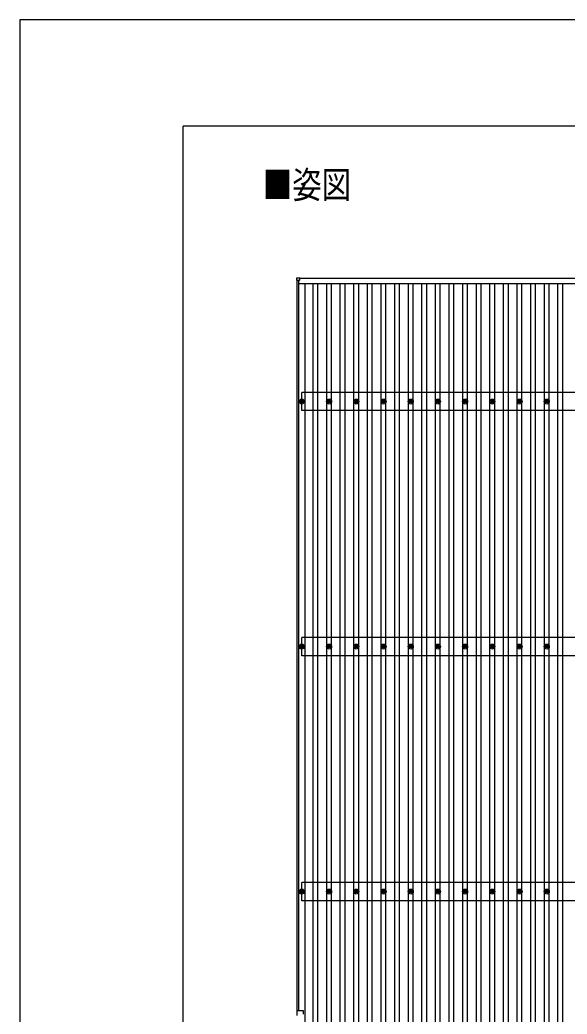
# Model space of a CAD drawing. Units: millimetres, scale not verified. Extents: x -16820 to 16820, y -11880 to 11880.
# Drawn here: x -16820 to -12797, y 4577 to 11880 of the extents above; entities that cross this region are included whole.
import ezdxf
from ezdxf.enums import TextEntityAlignment as Align

# ---------------------------------------------------------------- set-up
doc = ezdxf.new("R2010")
doc.units = ezdxf.units.MM
doc.header["$LTSCALE"] = 50
for name, color, linetype in [('0-2_USER1', 3, 'Continuous'), ('0-5_YKK_13', 4, 'Continuous'), ('0-6_YKK_A1', 4, 'Continuous'), ('0-8_YKK_ZWAK', 7, 'Continuous')]:
    doc.layers.add(name, color=color, linetype=linetype)
doc.styles.add('ＭＳ ゴシック', font='')
doc.styles.get('ＭＳ ゴシック').set_extended_font_data('MS Gothic')

msp = doc.modelspace()

# ---------------------------------------------------------------- linework, layer by layer
at = {"layer": '0-5_YKK_13'}
for p, q in [((-14785.22, 9967.42), (-14785.22, 9985.42)), ((-14784.22, 9986.42), (-14766.22, 9986.42)), ((-14766.22, 9966.42), (-14784.22, 9966.42)), ((-14765.22, 9985.42), (-14765.22, 9967.42)), ((-14756.92, 9078.45), (-14752.5, 9078.45)), ((-14756.92, 9074.95), (-14752.5, 9074.95)), ((-14748.67, 9086.69), (-14748.67, 9082.28)), ((-14748.67, 9071.11), (-14748.67, 9066.7)), ((-14745.17, 9086.69), (-14745.17, 9082.28)), ((-14745.17, 9071.11), (-14745.17, 9066.7)), ((-14741.34, 9078.45), (-14736.92, 9078.45)), ((-14741.34, 9074.95), (-14736.92, 9074.95)), ((-14556.92, 9078.45), (-14552.5, 9078.45)), ((-14556.92, 9074.95), (-14552.5, 9074.95)), ((-14548.67, 9086.69), (-14548.67, 9082.28)), ((-14548.67, 9071.11), (-14548.67, 9066.7)), ((-14545.17, 9086.69), (-14545.17, 9082.28)), ((-14545.17, 9071.11), (-14545.17, 9066.7)), ((-14541.34, 9078.45), (-14536.92, 9078.45)), ((-14541.34, 9074.95), (-14536.92, 9074.95)), ((-14356.92, 9078.45), (-14352.5, 9078.45)), ((-14356.92, 9074.95), (-14352.5, 9074.95)), ((-14348.67, 9086.69), (-14348.67, 9082.28)), ((-14348.67, 9071.11), (-14348.67, 9066.7)), ((-14345.17, 9086.69), (-14345.17, 9082.28)), ((-14345.17, 9071.11), (-14345.17, 9066.7)), ((-14341.34, 9078.45), (-14336.92, 9078.45)), ((-14341.34, 9074.95), (-14336.92, 9074.95)), ((-14156.92, 9078.45), (-14152.5, 9078.45)), ((-14156.92, 9074.95), (-14152.5, 9074.95)), ((-14148.67, 9086.69), (-14148.67, 9082.28)), ((-14148.67, 9071.11), (-14148.67, 9066.7)), ((-14145.17, 9086.69), (-14145.17, 9082.28)), ((-14145.17, 9071.11), (-14145.17, 9066.7)), ((-14141.34, 9078.45), (-14136.92, 9078.45)), ((-14141.34, 9074.95), (-14136.92, 9074.95)), ((-13956.92, 9078.45), (-13952.5, 9078.45)), ((-13956.92, 9074.95), (-13952.5, 9074.95)), ((-13948.67, 9086.69), (-13948.67, 9082.28)), ((-13948.67, 9071.11), (-13948.67, 9066.7)), ((-13945.17, 9086.69), (-13945.17, 9082.28)), ((-13945.17, 9071.11), (-13945.17, 9066.7)), ((-13941.34, 9078.45), (-13936.92, 9078.45)), ((-13941.34, 9074.95), (-13936.92, 9074.95)), ((-13756.92, 9078.45), (-13752.5, 9078.45)), ((-13756.92, 9074.95), (-13752.5, 9074.95)), ((-13748.67, 9086.69), (-13748.67, 9082.28)), ((-13748.67, 9071.11), (-13748.67, 9066.7)), ((-13745.17, 9086.69), (-13745.17, 9082.28)), ((-13745.17, 9071.11), (-13745.17, 9066.7)), ((-13741.34, 9078.45), (-13736.92, 9078.45)), ((-13741.34, 9074.95), (-13736.92, 9074.95)), ((-13556.92, 9078.45), (-13552.5, 9078.45)), ((-13556.92, 9074.95), (-13552.5, 9074.95)), ((-13548.67, 9086.69), (-13548.67, 9082.28)), ((-13548.67, 9071.11), (-13548.67, 9066.7)), ((-13545.17, 9086.69), (-13545.17, 9082.28)), ((-13545.17, 9071.11), (-13545.17, 9066.7)), ((-13541.34, 9078.45), (-13536.92, 9078.45)), ((-13541.34, 9074.95), (-13536.92, 9074.95)), ((-13356.92, 9078.45), (-13352.5, 9078.45)), ((-13356.92, 9074.95), (-13352.5, 9074.95)), ((-13348.67, 9086.69), (-13348.67, 9082.28)), ((-13348.67, 9071.11), (-13348.67, 9066.7)), ((-13345.17, 9086.69), (-13345.17, 9082.28)), ((-13345.17, 9071.11), (-13345.17, 9066.7)), ((-13341.34, 9078.45), (-13336.92, 9078.45)), ((-13341.34, 9074.95), (-13336.92, 9074.95)), ((-13156.92, 9078.45), (-13152.5, 9078.45)), ((-13156.92, 9074.95), (-13152.5, 9074.95)), ((-13148.67, 9086.69), (-13148.67, 9082.28)), ((-13148.67, 9071.11), (-13148.67, 9066.7)), ((-13145.17, 9086.69), (-13145.17, 9082.28)), ((-13145.17, 9071.11), (-13145.17, 9066.7)), ((-13141.34, 9078.45), (-13136.92, 9078.45)), ((-13141.34, 9074.95), (-13136.92, 9074.95)), ((-12956.92, 9078.45), (-12952.5, 9078.45)), ((-12956.92, 9074.95), (-12952.5, 9074.95)), ((-12948.67, 9086.69), (-12948.67, 9082.28)), ((-12948.67, 9071.11), (-12948.67, 9066.7)), ((-12945.17, 9086.69), (-12945.17, 9082.28)), ((-12945.17, 9071.11), (-12945.17, 9066.7)), ((-12941.34, 9078.45), (-12936.92, 9078.45)), ((-12941.34, 9074.95), (-12936.92, 9074.95)), ((-14756.92, 7278.45), (-14752.5, 7278.45)), ((-14756.92, 7274.95), (-14752.5, 7274.95)), ((-14748.67, 7286.69), (-14748.67, 7282.28)), ((-14748.67, 7271.11), (-14748.67, 7266.7)), ((-14745.17, 7286.69), (-14745.17, 7282.28)), ((-14745.17, 7271.11), (-14745.17, 7266.7)), ((-14741.34, 7278.45), (-14736.92, 7278.45)), ((-14741.34, 7274.95), (-14736.92, 7274.95)), ((-14556.92, 7278.45), (-14552.5, 7278.45)), ((-14556.92, 7274.95), (-14552.5, 7274.95)), ((-14548.67, 7286.69), (-14548.67, 7282.28)), ((-14548.67, 7271.11), (-14548.67, 7266.7)), ((-14545.17, 7286.69), (-14545.17, 7282.28)), ((-14545.17, 7271.11), (-14545.17, 7266.7)), ((-14541.34, 7278.45), (-14536.92, 7278.45)), ((-14541.34, 7274.95), (-14536.92, 7274.95)), ((-14356.92, 7278.45), (-14352.5, 7278.45)), ((-14356.92, 7274.95), (-14352.5, 7274.95)), ((-14348.67, 7286.69), (-14348.67, 7282.28)), ((-14348.67, 7271.11), (-14348.67, 7266.7)), ((-14345.17, 7286.69), (-14345.17, 7282.28)), ((-14345.17, 7271.11), (-14345.17, 7266.7)), ((-14341.34, 7278.45), (-14336.92, 7278.45)), ((-14341.34, 7274.95), (-14336.92, 7274.95)), ((-14156.92, 7278.45), (-14152.5, 7278.45)), ((-14156.92, 7274.95), (-14152.5, 7274.95)), ((-14148.67, 7286.69), (-14148.67, 7282.28)), ((-14148.67, 7271.11), (-14148.67, 7266.7)), ((-14145.17, 7286.69), (-14145.17, 7282.28)), ((-14145.17, 7271.11), (-14145.17, 7266.7)), ((-14141.34, 7278.45), (-14136.92, 7278.45)), ((-14141.34, 7274.95), (-14136.92, 7274.95)), ((-13956.92, 7278.45), (-13952.5, 7278.45)), ((-13956.92, 7274.95), (-13952.5, 7274.95)), ((-13948.67, 7286.69), (-13948.67, 7282.28)), ((-13948.67, 7271.11), (-13948.67, 7266.7)), ((-13945.17, 7286.69), (-13945.17, 7282.28)), ((-13945.17, 7271.11), (-13945.17, 7266.7)), ((-13941.34, 7278.45), (-13936.92, 7278.45)), ((-13941.34, 7274.95), (-13936.92, 7274.95)), ((-13756.92, 7278.45), (-13752.5, 7278.45)), ((-13756.92, 7274.95), (-13752.5, 7274.95)), ((-13748.67, 7286.69), (-13748.67, 7282.28)), ((-13748.67, 7271.11), (-13748.67, 7266.7)), ((-13745.17, 7286.69), (-13745.17, 7282.28)), ((-13745.17, 7271.11), (-13745.17, 7266.7)), ((-13741.34, 7278.45), (-13736.92, 7278.45)), ((-13741.34, 7274.95), (-13736.92, 7274.95)), ((-13556.92, 7278.45), (-13552.5, 7278.45)), ((-13556.92, 7274.95), (-13552.5, 7274.95)), ((-13548.67, 7286.69), (-13548.67, 7282.28)), ((-13548.67, 7271.11), (-13548.67, 7266.7)), ((-13545.17, 7286.69), (-13545.17, 7282.28)), ((-13545.17, 7271.11), (-13545.17, 7266.7)), ((-13541.34, 7278.45), (-13536.92, 7278.45)), ((-13541.34, 7274.95), (-13536.92, 7274.95)), ((-13356.92, 7278.45), (-13352.5, 7278.45)), ((-13356.92, 7274.95), (-13352.5, 7274.95)), ((-13348.67, 7286.69), (-13348.67, 7282.28)), ((-13348.67, 7271.11), (-13348.67, 7266.7)), ((-13345.17, 7286.69), (-13345.17, 7282.28)), ((-13345.17, 7271.11), (-13345.17, 7266.7)), ((-13341.34, 7278.45), (-13336.92, 7278.45)), ((-13341.34, 7274.95), (-13336.92, 7274.95)), ((-13156.92, 7278.45), (-13152.5, 7278.45)), ((-13156.92, 7274.95), (-13152.5, 7274.95)), ((-13148.67, 7286.69), (-13148.67, 7282.28)), ((-13148.67, 7271.11), (-13148.67, 7266.7)), ((-13145.17, 7286.69), (-13145.17, 7282.28)), ((-13145.17, 7271.11), (-13145.17, 7266.7)), ((-13141.34, 7278.45), (-13136.92, 7278.45)), ((-13141.34, 7274.95), (-13136.92, 7274.95)), ((-12956.92, 7278.45), (-12952.5, 7278.45)), ((-12956.92, 7274.95), (-12952.5, 7274.95)), ((-12948.67, 7286.69), (-12948.67, 7282.28)), ((-12948.67, 7271.11), (-12948.67, 7266.7)), ((-12945.17, 7286.69), (-12945.17, 7282.28)), ((-12945.17, 7271.11), (-12945.17, 7266.7)), ((-12941.34, 7278.45), (-12936.92, 7278.45)), ((-12941.34, 7274.95), (-12936.92, 7274.95)), ((-14756.92, 5478.67), (-14752.5, 5478.67)), ((-14748.67, 5486.92), (-14748.67, 5482.5)), ((-14745.17, 5486.92), (-14745.17, 5482.5)), ((-14741.34, 5478.67), (-14736.92, 5478.67)), ((-14556.92, 5478.67), (-14552.5, 5478.67)), ((-14548.67, 5486.92), (-14548.67, 5482.5)), ((-14545.17, 5486.92), (-14545.17, 5482.5)), ((-14541.34, 5478.67), (-14536.92, 5478.67)), ((-14356.92, 5478.67), (-14352.5, 5478.67)), ((-14348.67, 5486.92), (-14348.67, 5482.5)), ((-14345.17, 5486.92), (-14345.17, 5482.5)), ((-14341.34, 5478.67), (-14336.92, 5478.67)), ((-14156.92, 5478.67), (-14152.5, 5478.67)), ((-14148.67, 5486.92), (-14148.67, 5482.5)), ((-14145.17, 5486.92), (-14145.17, 5482.5)), ((-14141.34, 5478.67), (-14136.92, 5478.67)), ((-13956.92, 5478.67), (-13952.5, 5478.67)), ((-13948.67, 5486.92), (-13948.67, 5482.5)), ((-13945.17, 5486.92), (-13945.17, 5482.5)), ((-13941.34, 5478.67), (-13936.92, 5478.67)), ((-13756.92, 5478.67), (-13752.5, 5478.67)), ((-13748.67, 5486.92), (-13748.67, 5482.5)), ((-13745.17, 5486.92), (-13745.17, 5482.5)), ((-13741.34, 5478.67), (-13736.92, 5478.67)), ((-13556.92, 5478.67), (-13552.5, 5478.67)), ((-13548.67, 5486.92), (-13548.67, 5482.5)), ((-13545.17, 5486.92), (-13545.17, 5482.5)), ((-13541.34, 5478.67), (-13536.92, 5478.67)), ((-13356.92, 5478.67), (-13352.5, 5478.67)), ((-13348.67, 5486.92), (-13348.67, 5482.5)), ((-13345.17, 5486.92), (-13345.17, 5482.5)), ((-13341.34, 5478.67), (-13336.92, 5478.67)), ((-13156.92, 5478.67), (-13152.5, 5478.67)), ((-13148.67, 5486.92), (-13148.67, 5482.5)), ((-13145.17, 5486.92), (-13145.17, 5482.5)), ((-13141.34, 5478.67), (-13136.92, 5478.67)), ((-12956.92, 5478.67), (-12952.5, 5478.67)), ((-12948.67, 5486.92), (-12948.67, 5482.5)), ((-12945.17, 5486.92), (-12945.17, 5482.5)), ((-12941.34, 5478.67), (-12936.92, 5478.67)), ((-14756.92, 5475.17), (-14752.5, 5475.17)), ((-14748.67, 5471.34), (-14748.67, 5466.92)), ((-14745.17, 5471.34), (-14745.17, 5466.92)), ((-14741.34, 5475.17), (-14736.92, 5475.17)), ((-14556.92, 5475.17), (-14552.5, 5475.17)), ((-14548.67, 5471.34), (-14548.67, 5466.92)), ((-14545.17, 5471.34), (-14545.17, 5466.92)), ((-14541.34, 5475.17), (-14536.92, 5475.17)), ((-14356.92, 5475.17), (-14352.5, 5475.17)), ((-14348.67, 5471.34), (-14348.67, 5466.92)), ((-14345.17, 5471.34), (-14345.17, 5466.92)), ((-14341.34, 5475.17), (-14336.92, 5475.17)), ((-14156.92, 5475.17), (-14152.5, 5475.17)), ((-14148.67, 5471.34), (-14148.67, 5466.92)), ((-14145.17, 5471.34), (-14145.17, 5466.92)), ((-14141.34, 5475.17), (-14136.92, 5475.17)), ((-13956.92, 5475.17), (-13952.5, 5475.17)), ((-13948.67, 5471.34), (-13948.67, 5466.92)), ((-13945.17, 5471.34), (-13945.17, 5466.92)), ((-13941.34, 5475.17), (-13936.92, 5475.17)), ((-13756.92, 5475.17), (-13752.5, 5475.17)), ((-13748.67, 5471.34), (-13748.67, 5466.92)), ((-13745.17, 5471.34), (-13745.17, 5466.92)), ((-13741.34, 5475.17), (-13736.92, 5475.17)), ((-13556.92, 5475.17), (-13552.5, 5475.17)), ((-13548.67, 5471.34), (-13548.67, 5466.92)), ((-13545.17, 5471.34), (-13545.17, 5466.92)), ((-13541.34, 5475.17), (-13536.92, 5475.17)), ((-13356.92, 5475.17), (-13352.5, 5475.17)), ((-13348.67, 5471.34), (-13348.67, 5466.92)), ((-13345.17, 5471.34), (-13345.17, 5466.92)), ((-13341.34, 5475.17), (-13336.92, 5475.17)), ((-13156.92, 5475.17), (-13152.5, 5475.17)), ((-13148.67, 5471.34), (-13148.67, 5466.92)), ((-13145.17, 5471.34), (-13145.17, 5466.92)), ((-13141.34, 5475.17), (-13136.92, 5475.17)), ((-12956.92, 5475.17), (-12952.5, 5475.17)), ((-12948.67, 5471.34), (-12948.67, 5466.92)), ((-12945.17, 5471.34), (-12945.17, 5466.92)), ((-12941.34, 5475.17), (-12936.92, 5475.17)), ((-14758.32, 4601.64), (-14779.92, 4601.64)), ((-14734.92, 4601.64), (-14757.52, 4601.64)), ((-14782.42, 4566.64), (-14782.42, 4586.64)), ((-14780.92, 4586.64), (-14782.42, 4586.64)), ((-14780.92, 4586.64), (-14780.92, 4600.64)), ((-14733.92, 4577.04), (-14733.92, 4600.64))]:
    msp.add_line(p, q, dxfattribs=at)
for centre, radius in [((-14746.92, 9076.7), 18.25), ((-14746.92, 9076.7), 10.15), ((-14746.92, 9076.7), 5.85), ((-14746.92, 9076.7), 5.25), ((-14546.92, 9076.7), 18.25), ((-14546.92, 9076.7), 10.15), ((-14546.92, 9076.7), 5.85), ((-14546.92, 9076.7), 5.25), ((-14346.92, 9076.7), 18.25), ((-14346.92, 9076.7), 10.15), ((-14346.92, 9076.7), 5.85), ((-14346.92, 9076.7), 5.25), ((-14146.92, 9076.7), 18.25), ((-14146.92, 9076.7), 10.15), ((-14146.92, 9076.7), 5.85), ((-14146.92, 9076.7), 5.25), ((-13946.92, 9076.7), 18.25), ((-13946.92, 9076.7), 10.15), ((-13946.92, 9076.7), 5.85), ((-13946.92, 9076.7), 5.25), ((-13746.92, 9076.7), 18.25), ((-13746.92, 9076.7), 10.15), ((-13746.92, 9076.7), 5.85), ((-13746.92, 9076.7), 5.25), ((-13546.92, 9076.7), 18.25), ((-13546.92, 9076.7), 10.15), ((-13546.92, 9076.7), 5.85), ((-13546.92, 9076.7), 5.25), ((-13346.92, 9076.7), 18.25), ((-13346.92, 9076.7), 10.15), ((-13346.92, 9076.7), 5.85), ((-13346.92, 9076.7), 5.25), ((-13146.92, 9076.7), 18.25), ((-13146.92, 9076.7), 10.15), ((-13146.92, 9076.7), 5.85), ((-13146.92, 9076.7), 5.25), ((-12946.92, 9076.7), 18.25), ((-12946.92, 9076.7), 10.15), ((-12946.92, 9076.7), 5.85), ((-12946.92, 9076.7), 5.25), ((-14746.92, 7276.7), 18.25), ((-14746.92, 7276.7), 10.15), ((-14746.92, 7276.7), 5.85), ((-14746.92, 7276.7), 5.25), ((-14546.92, 7276.7), 18.25), ((-14546.92, 7276.7), 10.15), ((-14546.92, 7276.7), 5.85), ((-14546.92, 7276.7), 5.25), ((-14346.92, 7276.7), 18.25), ((-14346.92, 7276.7), 10.15), ((-14346.92, 7276.7), 5.85), ((-14346.92, 7276.7), 5.25), ((-14146.92, 7276.7), 18.25), ((-14146.92, 7276.7), 10.15), ((-14146.92, 7276.7), 5.85), ((-14146.92, 7276.7), 5.25), ((-13946.92, 7276.7), 18.25), ((-13946.92, 7276.7), 10.15), ((-13946.92, 7276.7), 5.85), ((-13946.92, 7276.7), 5.25), ((-13746.92, 7276.7), 18.25), ((-13746.92, 7276.7), 10.15), ((-13746.92, 7276.7), 5.85), ((-13746.92, 7276.7), 5.25), ((-13546.92, 7276.7), 18.25), ((-13546.92, 7276.7), 10.15), ((-13546.92, 7276.7), 5.85), ((-13546.92, 7276.7), 5.25), ((-13346.92, 7276.7), 18.25), ((-13346.92, 7276.7), 10.15), ((-13346.92, 7276.7), 5.85), ((-13346.92, 7276.7), 5.25), ((-13146.92, 7276.7), 18.25), ((-13146.92, 7276.7), 10.15), ((-13146.92, 7276.7), 5.85), ((-13146.92, 7276.7), 5.25), ((-12946.92, 7276.7), 18.25), ((-12946.92, 7276.7), 10.15), ((-12946.92, 7276.7), 5.85), ((-12946.92, 7276.7), 5.25), ((-14746.92, 5476.92), 18.25), ((-14746.92, 5476.92), 10.15), ((-14746.92, 5476.92), 5.85), ((-14746.92, 5476.92), 5.25), ((-14546.92, 5476.92), 18.25), ((-14546.92, 5476.92), 10.15), ((-14546.92, 5476.92), 5.85), ((-14546.92, 5476.92), 5.25), ((-14346.92, 5476.92), 18.25), ((-14346.92, 5476.92), 10.15), ((-14346.92, 5476.92), 5.85), ((-14346.92, 5476.92), 5.25), ((-14146.92, 5476.92), 18.25), ((-14146.92, 5476.92), 10.15), ((-14146.92, 5476.92), 5.85), ((-14146.92, 5476.92), 5.25), ((-13946.92, 5476.92), 18.25), ((-13946.92, 5476.92), 10.15), ((-13946.92, 5476.92), 5.85), ((-13946.92, 5476.92), 5.25), ((-13746.92, 5476.92), 18.25), ((-13746.92, 5476.92), 10.15), ((-13746.92, 5476.92), 5.85), ((-13746.92, 5476.92), 5.25), ((-13546.92, 5476.92), 18.25), ((-13546.92, 5476.92), 10.15), ((-13546.92, 5476.92), 5.85), ((-13546.92, 5476.92), 5.25), ((-13346.92, 5476.92), 18.25), ((-13346.92, 5476.92), 10.15), ((-13346.92, 5476.92), 5.85), ((-13346.92, 5476.92), 5.25), ((-13146.92, 5476.92), 18.25), ((-13146.92, 5476.92), 10.15), ((-13146.92, 5476.92), 5.85), ((-13146.92, 5476.92), 5.25), ((-12946.92, 5476.92), 18.25), ((-12946.92, 5476.92), 10.15), ((-12946.92, 5476.92), 5.85), ((-12946.92, 5476.92), 5.25)]:
    msp.add_circle(centre, radius, dxfattribs=at)
for centre, radius, start, end in [((-14784.22, 9985.42), 1, 90, 180), ((-14784.22, 9967.42), 1, 180, 270), ((-14766.22, 9985.42), 1, 0, 90), ((-14766.22, 9967.42), 1, 270, 0), ((-14779.92, 4600.64), 1, 90, 180), ((-14757.92, 4601.94), 0.5, 216.8699, 323.1301), ((-14734.92, 4600.64), 1, 0, 90)]:
    msp.add_arc(centre, radius, start, end, dxfattribs=at)
at = {"layer": '0-6_YKK_A1'}
for p, q in [((-14781.92, 4586.64), (-14781.92, 9966.42)), ((-14769.92, 4601.64), (-14769.92, 9966.42)), ((-14769.92, 9943.06), (-9323.92, 9943.06)), ((-14765.22, 9983.12), (-9328.62, 9983.12)), ((-9328.62, 9981.07), (-14765.22, 9981.07)), ((-14721.92, -789.91), (-14721.92, 9943.06)), ((-14664.42, -789.91), (-14664.42, 9943.06)), ((-14629.42, -789.91), (-14629.42, 9943.06)), ((-14564.42, 9081.87), (-14564.42, 9943.06)), ((-14529.42, 9081.87), (-14529.42, 9943.06)), ((-14464.42, -789.91), (-14464.42, 9943.06)), ((-14429.42, -789.91), (-14429.42, 9943.06)), ((-14364.42, 9081.87), (-14364.42, 9943.06)), ((-14329.42, 9081.87), (-14329.42, 9943.06)), ((-14264.42, -789.91), (-14264.42, 9943.06)), ((-14229.42, -789.91), (-14229.42, 9943.06)), ((-14164.42, 9081.87), (-14164.42, 9943.06)), ((-14129.42, 9081.87), (-14129.42, 9943.06)), ((-14064.42, -789.91), (-14064.42, 9943.06)), ((-14029.42, -789.91), (-14029.42, 9943.06)), ((-13964.42, 9081.87), (-13964.42, 9943.06)), ((-13929.42, 9081.87), (-13929.42, 9943.06)), ((-13864.42, -789.91), (-13864.42, 9943.06)), ((-13829.42, -789.91), (-13829.42, 9943.06)), ((-13764.42, 9081.87), (-13764.42, 9943.06)), ((-13729.42, 9081.87), (-13729.42, 9943.06)), ((-13664.42, -789.91), (-13664.42, 9943.06)), ((-13629.42, -789.91), (-13629.42, 9943.06)), ((-13564.42, 9081.87), (-13564.42, 9943.06)), ((-13529.42, 9081.87), (-13529.42, 9943.06)), ((-13464.42, -789.91), (-13464.42, 9943.06)), ((-13429.42, -789.91), (-13429.42, 9943.06)), ((-13364.42, 9081.87), (-13364.42, 9943.06)), ((-13329.42, 9081.87), (-13329.42, 9943.06)), ((-13264.42, -789.91), (-13264.42, 9943.06)), ((-13229.42, -789.91), (-13229.42, 9943.06)), ((-13164.42, 9081.87), (-13164.42, 9943.06)), ((-13129.42, 9081.87), (-13129.42, 9943.06)), ((-13064.42, -789.91), (-13064.42, 9943.06)), ((-13029.42, -789.91), (-13029.42, 9943.06)), ((-12964.42, 9081.87), (-12964.42, 9943.06)), ((-12929.42, 9081.87), (-12929.42, 9943.06)), ((-12864.42, -789.91), (-12864.42, 9943.06)), ((-12829.42, -789.91), (-12829.42, 9943.06)), ((-9346.92, 9143.7), (-14746.92, 9143.7)), ((-14746.92, 9009.7), (-14746.92, 9143.7)), ((-14564.42, 7281.87), (-14564.42, 9071.52)), ((-14529.42, 7281.87), (-14529.42, 9071.52)), ((-14364.42, 7281.87), (-14364.42, 9071.52)), ((-14329.42, 7281.87), (-14329.42, 9071.52)), ((-14164.42, 7281.87), (-14164.42, 9071.52)), ((-14129.42, 7281.87), (-14129.42, 9071.52)), ((-13964.42, 7281.87), (-13964.42, 9071.52)), ((-13929.42, 7281.87), (-13929.42, 9071.52)), ((-13764.42, 7281.87), (-13764.42, 9071.52)), ((-13729.42, 7281.87), (-13729.42, 9071.52)), ((-13564.42, 7281.87), (-13564.42, 9071.52)), ((-13529.42, 7281.87), (-13529.42, 9071.52)), ((-13364.42, 7281.87), (-13364.42, 9071.52)), ((-13329.42, 7281.87), (-13329.42, 9071.52)), ((-13164.42, 7281.87), (-13164.42, 9071.52)), ((-13129.42, 7281.87), (-13129.42, 9071.52)), ((-12964.42, 7281.87), (-12964.42, 9071.52)), ((-12929.42, 7281.87), (-12929.42, 9071.52)), ((-9346.92, 9009.7), (-14746.92, 9009.7)), ((-9346.92, 7343.7), (-14746.92, 7343.7)), ((-14746.92, 7209.7), (-14746.92, 7343.7)), ((-14564.42, 5482.1), (-14564.42, 7271.52)), ((-14529.42, 5482.1), (-14529.42, 7271.52)), ((-14364.42, 5482.1), (-14364.42, 7271.52)), ((-14329.42, 5482.1), (-14329.42, 7271.52)), ((-14164.42, 5482.1), (-14164.42, 7271.52)), ((-14129.42, 5482.1), (-14129.42, 7271.52)), ((-13964.42, 5482.1), (-13964.42, 7271.52)), ((-13929.42, 5482.1), (-13929.42, 7271.52)), ((-13764.42, 5482.1), (-13764.42, 7271.52)), ((-13729.42, 5482.1), (-13729.42, 7271.52)), ((-13564.42, 5482.1), (-13564.42, 7271.52)), ((-13529.42, 5482.1), (-13529.42, 7271.52)), ((-13364.42, 5482.1), (-13364.42, 7271.52)), ((-13329.42, 5482.1), (-13329.42, 7271.52)), ((-13164.42, 5482.1), (-13164.42, 7271.52)), ((-13129.42, 5482.1), (-13129.42, 7271.52)), ((-12964.42, 5482.1), (-12964.42, 7271.52)), ((-12929.42, 5482.1), (-12929.42, 7271.52)), ((-9346.92, 7209.7), (-14746.92, 7209.7)), ((-9346.92, 5543.92), (-14746.92, 5543.92)), ((-14746.92, 5409.92), (-14746.92, 5543.92)), ((-9346.92, 5409.92), (-14746.92, 5409.92)), ((-14564.42, 3682.1), (-14564.42, 5471.74)), ((-14529.42, 3682.1), (-14529.42, 5471.74)), ((-14364.42, 3682.1), (-14364.42, 5471.74)), ((-14329.42, 3682.1), (-14329.42, 5471.74)), ((-14164.42, 3682.1), (-14164.42, 5471.74)), ((-14129.42, 3682.1), (-14129.42, 5471.74)), ((-13964.42, 3682.1), (-13964.42, 5471.74)), ((-13929.42, 3682.1), (-13929.42, 5471.74)), ((-13764.42, 3682.1), (-13764.42, 5471.74)), ((-13729.42, 3682.1), (-13729.42, 5471.74)), ((-13564.42, 3682.1), (-13564.42, 5471.74)), ((-13529.42, 3682.1), (-13529.42, 5471.74)), ((-13364.42, 3682.1), (-13364.42, 5471.74)), ((-13329.42, 3682.1), (-13329.42, 5471.74)), ((-13164.42, 3682.1), (-13164.42, 5471.74)), ((-13129.42, 3682.1), (-13129.42, 5471.74)), ((-12964.42, 3682.1), (-12964.42, 5471.74)), ((-12929.42, 3682.1), (-12929.42, 5471.74))]:
    msp.add_line(p, q, dxfattribs=at)
at = {"layer": '0-8_YKK_ZWAK'}
for p in [(15580.08, 11100), (-15619.92, -10100)]:
    msp.add_line(p, (-15619.92, 11100), dxfattribs=at)
msp.add_lwpolyline([(-16820, -11880), (16820, -11880), (16820, 11880), (-16820, 11880)], close=True, dxfattribs=at)

# ---------------------------------------------------------------- texts
at = {"layer": '0-2_USER1', "style": 'ＭＳ ゴシック', "width": 0.8}
msp.add_text('■姿図', height=197.9, dxfattribs=at).set_placement((-15033.62, 10510.2), align=Align.BOTTOM_LEFT)

doc.saveas('drawing.dxf')
